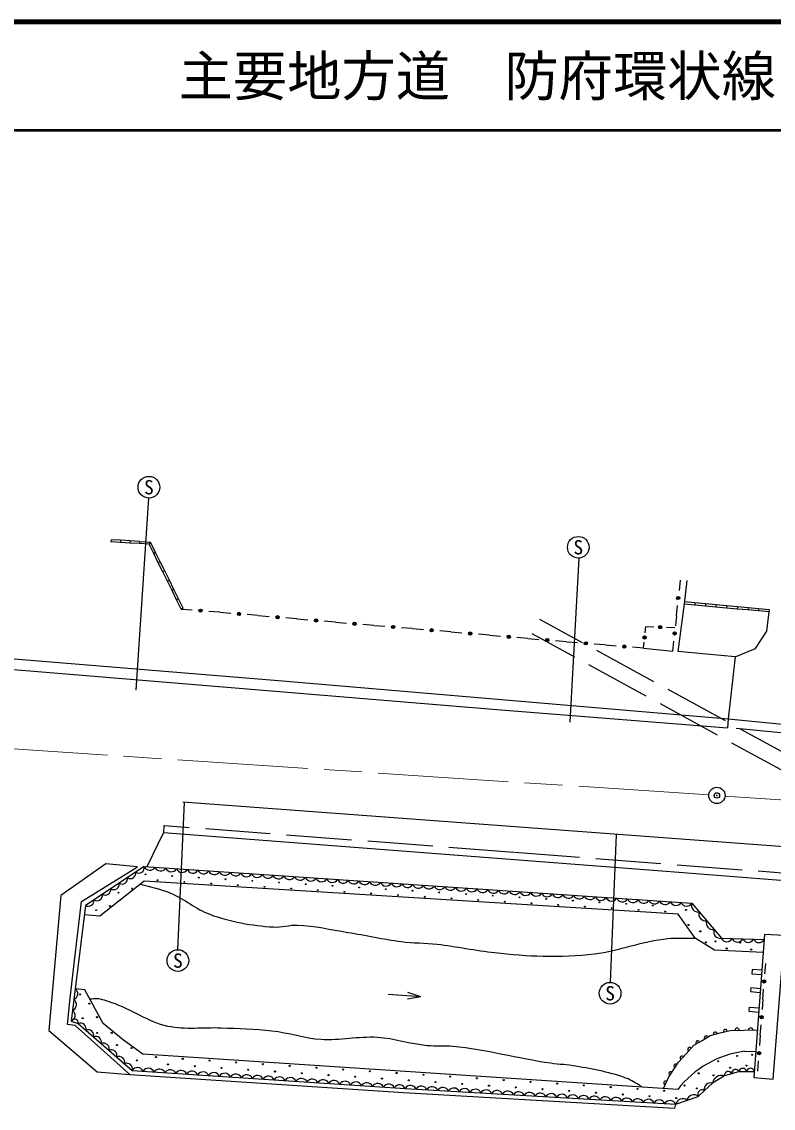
# Model space of a CAD drawing. Units: millimetres, scale not verified. Extents: x 40000 to 680000, y 20000 to 380000.
# Drawn here: x 202291 to 271496, y 279929 to 380000 of the extents above; entities that cross this region are included whole.
import ezdxf
from ezdxf.enums import TextEntityAlignment as Align

# ---------------------------------------------------------------- set-up
doc = ezdxf.new("R2010")
doc.units = ezdxf.units.MM
doc.header["$LTSCALE"] = 1000
doc.header["$PDMODE"] = 32
doc.header["$PDSIZE"] = 500
doc.linetypes.add('CHAIN', pattern=[18.5, 12, -1.5, 3.5, -1.5])
doc.linetypes.add('DASHED', pattern=[7.5, 6, -1.5])
for name, color, linetype, lineweight in [('M-BGD', 7, 'Continuous', 25), ('M-BGD-EXST', 7, 'Continuous', 25), ('M-BMK', 2, 'CHAIN', 13), ('M-BMK-SRVR', 3, 'Continuous', 25), ('M-TTL', 2, 'Continuous', 140), ('M-TTL-LINE', 7, 'Continuous', 50)]:
    doc.layers.add(name, color=color, linetype=linetype, lineweight=lineweight)
doc.layers.add('M-OTRS', color=6, linetype='Continuous')
doc.layers.add('M-TTL-TXT', color=7, linetype='Continuous')
doc.styles.add('ＭＳ ゴシック', font='')
doc.styles.get('ＭＳ ゴシック').set_extended_font_data('MS Gothic')

msp = doc.modelspace()

# ---------------------------------------------------------------- linework, layer by layer
at = {"layer": 'M-BGD'}
for p, q in [((210513, 332289), (210501, 332089)), ((211392, 332238), (210513, 332289)), ((211392, 332238), (211381, 332038)), ((212271, 332187), (211392, 332238)), ((211381, 332038), (210501, 332089)), ((212260, 331987), (211381, 332038)), ((212271, 332187), (212260, 331987)), ((213139, 331936), (212260, 331987)), ((213151, 332135), (212271, 332187)), ((213151, 332135), (213139, 331936)), ((214018, 331885), (213139, 331936)), ((213151, 332135), (214146, 332078)), ((214146, 332078), (214018, 331885)), ((214441, 331031), (214018, 331885)), ((214620, 331120), (214146, 332078)), ((214620, 331120), (214441, 331031)), ((214864, 330177), (214441, 331031)), ((215043, 330266), (214620, 331120)), ((215043, 330266), (214864, 330177)), ((215466, 329412), (215043, 330266)), ((215287, 329324), (214864, 330177)), ((215466, 329412), (215287, 329324)), ((215710, 328470), (215287, 329324)), ((215889, 328559), (215466, 329412)), ((215889, 328559), (215710, 328470)), ((216133, 327616), (215710, 328470)), ((216312, 327705), (215889, 328559)), ((262911, 328555), (262817, 327622)), ((263522, 328531), (263292, 326386)), ((216312, 327705), (216133, 327616)), ((216556, 326763), (216133, 327616)), ((216735, 326851), (216312, 327705)), ((216735, 326851), (216556, 326763)), ((216979, 325909), (216556, 326763)), ((217158, 325998), (216735, 326851)), ((263292, 326386), (262711, 322009)), ((264266, 326271), (263290, 326360)), ((264285, 326470), (263311, 326559)), ((264285, 326470), (264266, 326271)), ((265243, 326181), (264266, 326271)), ((265262, 326380), (264285, 326470)), ((265262, 326380), (265243, 326181)), ((266239, 326291), (265262, 326380)), ((266239, 326291), (266221, 326092)), ((267216, 326201), (266239, 326291)), ((217158, 325998), (216979, 325909)), ((216979, 325909), (217993, 325823)), ((220527, 325608), (219513, 325694)), ((220527, 325608), (221540, 325522)), ((224075, 325308), (223061, 325394)), ((224075, 325308), (225088, 325222)), ((262580, 325290), (262485, 324357)), ((262580, 325290), (262674, 326223)), ((266221, 326092), (265243, 326181)), ((267198, 326002), (266221, 326092)), ((267216, 326201), (267198, 326002)), ((268175, 325912), (267198, 326002)), ((268193, 326112), (267216, 326201)), ((268193, 326112), (268175, 325912)), ((269152, 325823), (268175, 325912)), ((269170, 326022), (268193, 326112)), ((269170, 326022), (269152, 325823)), ((270129, 325733), (269152, 325823)), ((270147, 325932), (269170, 326022)), ((270147, 325932), (270129, 325733)), ((271106, 325644), (270129, 325733)), ((271124, 325843), (270147, 325932)), ((271124, 325843), (271106, 325644)), ((227622, 325007), (226609, 325093)), ((227622, 325007), (228636, 324921)), ((231170, 324706), (230156, 324792)), ((231170, 324706), (232184, 324621)), ((234718, 324406), (233704, 324492)), ((234718, 324406), (235731, 324320)), ((259733, 324291), (259681, 323723)), ((259733, 324291), (260506, 324255)), ((170498, 323839), (226293, 319298)), ((238265, 324105), (237252, 324191)), ((238265, 324105), (239279, 324019)), ((241813, 323805), (240799, 323890)), ((241813, 323805), (242827, 323719)), ((245361, 323504), (244347, 323590)), ((245361, 323504), (246374, 323418)), ((248909, 323203), (247895, 323289)), ((262439, 324167), (261666, 324202)), ((248909, 323203), (249922, 323117)), ((252456, 322903), (251443, 322989)), ((252456, 322903), (253470, 322817)), ((256004, 322602), (254990, 322688)), ((256004, 322602), (257018, 322516)), ((259552, 322301), (258538, 322387)), ((259552, 322301), (259604, 322870)), ((259552, 322301), (262248, 322025)), ((262248, 322025), (262342, 322958)), ((194514, 320918), (246044, 316656)), ((226293, 319298), (267340, 315788)), ((246044, 316656), (267270, 314978)), ((267340, 315788), (267270, 314978)), ((291275, 302600), (217140, 308132)), ((215348, 305333), (213815, 302165)), ((215348, 305333), (261238, 301782)), ((210034, 302456), (205888, 299524)), ((212942, 302155), (210034, 302456)), ((207805, 298970), (212942, 302155)), ((213574, 302181), (208169, 298617)), ((213574, 302181), (263996, 298816)), ((261238, 301782), (290829, 299505)), ((213566, 300842), (209470, 297619)), ((262753, 297816), (213566, 300842)), ((205888, 299524), (204774, 287104)), ((208169, 298617), (206840, 287953)), ((207077, 292976), (207805, 298970)), ((263996, 298816), (266725, 295581)), ((209470, 297619), (208062, 297755)), ((264304, 295581), (262753, 297816)), ((266072, 294497), (264304, 295581)), ((266725, 295581), (270666, 295469)), ((270700, 295923), (269706, 282765)), ((272540, 295832), (270700, 295923)), ((271481, 282612), (272540, 295832)), ((270576, 294288), (266072, 294497)), ((270770, 293263), (270703, 292319)), ((206738, 290064), (207077, 292976)), ((269543, 292704), (269514, 292325)), ((269514, 292325), (270423, 292257)), ((270451, 292636), (269543, 292704)), ((208108, 290840), (207212, 290938)), ((209787, 287739), (208108, 290840)), ((239029, 290185), (236039, 290419)), ((239029, 290185), (237856, 290578)), ((269417, 291041), (269389, 290671)), ((269389, 290671), (270298, 290602)), ((269417, 291041), (270326, 290972)), ((270537, 289959), (270603, 290903)), ((206507, 287650), (206738, 290064)), ((239029, 290185), (237810, 289980)), ((269282, 289248), (269252, 288860)), ((269282, 289248), (270190, 289179)), ((270537, 289959), (270470, 289016)), ((269252, 288860), (270161, 288791)), ((207198, 287556), (206507, 287650)), ((206840, 287953), (207489, 287729)), ((212239, 283034), (207198, 287556)), ((207489, 287729), (212461, 283411)), ((211677, 286198), (209787, 287739)), ((270304, 286656), (270371, 287600)), ((204774, 287104), (209234, 283296)), ((264934, 286185), (265700, 286641)), ((265700, 286641), (266621, 286873)), ((266621, 286873), (267542, 287105)), ((267542, 287105), (268789, 287124)), ((268789, 287124), (270036, 287142)), ((270304, 286656), (270237, 285712)), ((213432, 284925), (211677, 286198)), ((263464, 284947), (264169, 285728)), ((264169, 285728), (264934, 286185)), ((262694, 281665), (213432, 284925)), ((262760, 284165), (263464, 284947)), ((268854, 285180), (269887, 285167)), ((270071, 283352), (270138, 284296)), ((209234, 283296), (212239, 283034)), ((212461, 283411), (237603, 281756)), ((261847, 282773), (262304, 283469)), ((262304, 283469), (262760, 284165)), ((268341, 283306), (267673, 283113)), ((268341, 283306), (269747, 283310)), ((212239, 283034), (237438, 281386)), ((261382, 281752), (261847, 282773)), ((265902, 282231), (265159, 281566)), ((267006, 282920), (265902, 282231)), ((267673, 283113), (267006, 282920)), ((269706, 282765), (271481, 282612)), ((237438, 281386), (262432, 279929)), ((237603, 281756), (262511, 280308)), ((265159, 281566), (264594, 281028)), ((262432, 279929), (262511, 280308)), ((262511, 280308), (264594, 281028))]:
    msp.add_line(p, q, dxfattribs=at)
at = {"layer": 'M-BGD', "linetype": 'DASHED'}
for p, q in [((270916, 323879), (271106, 325644)), ((306575, 294019), (250006, 324944)), ((305856, 292703), (249287, 323628)), ((269869, 322270), (270916, 323879)), ((267989, 321514), (269869, 322270)), ((267989, 321514), (262711, 322009)), ((267989, 321514), (267340, 315788)), ((267340, 315788), (289115, 313642)), ((288994, 312932), (267270, 314978)), ((215377, 305946), (215348, 305333)), ((215439, 305937), (215377, 305946)), ((247617, 303494), (215439, 305937)), ((298530, 299550), (247617, 303494))]:
    msp.add_line(p, q, dxfattribs=at)
at = {"layer": 'M-BGD'}
for centre, radius in [((262746, 326923), 150), ((262746, 326923), 99), ((262746, 326923), 49), ((218753, 325759), 150), ((218753, 325759), 99), ((218753, 325759), 49), ((222301, 325458), 150), ((222301, 325458), 99), ((222301, 325458), 49), ((225848, 325157), 150), ((225848, 325157), 99), ((225848, 325157), 49), ((229396, 324857), 150), ((229396, 324857), 99), ((229396, 324857), 49), ((232944, 324556), 150), ((232944, 324556), 99), ((232944, 324556), 49), ((236492, 324256), 150), ((236492, 324256), 99), ((236492, 324256), 49), ((261086, 324229), 150), ((261086, 324229), 99), ((261086, 324229), 49), ((240039, 323955), 150), ((240039, 323955), 99), ((240039, 323955), 49), ((243587, 323654), 150), ((243587, 323654), 99), ((243587, 323654), 49), ((247135, 323354), 150), ((247135, 323354), 99), ((247135, 323354), 49), ((259643, 323296), 150), ((259643, 323296), 99), ((259643, 323296), 49), ((262414, 323658), 150), ((262414, 323658), 99), ((262414, 323658), 49), ((250682, 323053), 150), ((250682, 323053), 99), ((250682, 323053), 49), ((254230, 322752), 150), ((254230, 322752), 99), ((254230, 322752), 49), ((257778, 322452), 150), ((257778, 322452), 99), ((257778, 322452), 49), ((213687, 301476), 39.2), ((216146, 301324), 39.2), ((214805, 300926), 40), ((217264, 300775), 40), ((218606, 301173), 39.2), ((219724, 300623), 40), ((221065, 301022), 39.2), ((222183, 300472), 40), ((223524, 300870), 39.2), ((224643, 300321), 40), ((225984, 300719), 39.2), ((228443, 300568), 39.2), ((230902, 300417), 39.2), ((233362, 300265), 39.2), ((211190, 299787), 39.2), ((212443, 300162), 40), ((227102, 300169), 40), ((229561, 300018), 40), ((232021, 299867), 40), ((234480, 299716), 40), ((235821, 300114), 39.2), ((236939, 299564), 40), ((238280, 299963), 39.2), ((239399, 299413), 40), ((240740, 299811), 39.2), ((241858, 299262), 40), ((243199, 299660), 39.2), ((245659, 299509), 39.2), ((248118, 299358), 39.2), ((250577, 299206), 39.2), ((209143, 298176), 39.2), ((210395, 298550), 40), ((244317, 299110), 40), ((246777, 298959), 40), ((249236, 298808), 40), ((251696, 298657), 40), ((253037, 299055), 39.2), ((254155, 298505), 40), ((255496, 298904), 39.2), ((256614, 298354), 40), ((257955, 298752), 39.2), ((259074, 298203), 40), ((260415, 298601), 39.2), ((263462, 298198), 49), ((261533, 298051), 40), ((263693, 296812), 50), ((264781, 296227), 49), ((265293, 295209), 50), ((266184, 295292), 49), ((268436, 295188), 49), ((267207, 294644), 50), ((269460, 294540), 50), ((270653, 291611), 150), ((270653, 291611), 99), ((270653, 291611), 49), ((207673, 290416), 50), ((208517, 289572), 50), ((207898, 288220), 50), ((209221, 288319), 50), ((270420, 288308), 150), ((270420, 288308), 99), ((270420, 288308), 49), ((209235, 286869), 50), ((210576, 286877), 50), ((211060, 285746), 49), ((212399, 285470), 50), ((212883, 284339), 49), ((214651, 284644), 50), ((217114, 284481), 50), ((219577, 284318), 50), ((222040, 284155), 50), ((266415, 284257), 50), ((268175, 284752), 50), ((269549, 284860), 50), ((270188, 285004), 150), ((270188, 285004), 99), ((270188, 285004), 49), ((215761, 283969), 49), ((218224, 283806), 49), ((220687, 283643), 49), ((223150, 283480), 49), ((224503, 283992), 50), ((225613, 283317), 49), ((226966, 283829), 50), ((228076, 283154), 49), ((229429, 283666), 50), ((231892, 283503), 50), ((234355, 283340), 50), ((236818, 283177), 50), ((267522, 283664), 50), ((269025, 283862), 50), ((230539, 282991), 49), ((233002, 282828), 49), ((235465, 282665), 49), ((237928, 282502), 49), ((239281, 283014), 50), ((240391, 282339), 49), ((241745, 282851), 50), ((242854, 282176), 49), ((244208, 282688), 50), ((246671, 282525), 50), ((249134, 282362), 50), ((251597, 282199), 50), ((264626, 283150), 50), ((266000, 282963), 50), ((245317, 282013), 49), ((247780, 281850), 49), ((250244, 281687), 49), ((252707, 281524), 49), ((254060, 282036), 50), ((255170, 281361), 49), ((256523, 281873), 50), ((257633, 281198), 49), ((258986, 281710), 50), ((261449, 281547), 50), ((263312, 282024), 50), ((264468, 281757), 50), ((260096, 281035), 49), ((262559, 280872), 49)]:
    msp.add_circle(centre, radius, dxfattribs=at)
for centre, radius, start, end in [((212302, 301589), 506, 237.45764, 9.35513), ((213074, 302099), 506, 237.45954, 9.35494), ((214085, 302406), 559, 203.78906, 328.57372), ((215074, 302340), 559, 203.79094, 328.57307), ((216063, 302274), 559, 203.78906, 328.57372), ((217051, 302209), 559, 203.78955, 328.5733), ((218040, 302143), 559, 203.79044, 328.57348), ((219029, 302077), 559, 203.78955, 328.5733), ((220017, 302011), 559, 203.78875, 328.57517), ((221006, 301945), 559, 203.78955, 328.5733), ((221995, 301879), 559, 203.78906, 328.57372), ((222983, 301813), 559, 203.79094, 328.57307), ((223972, 301747), 559, 203.78906, 328.57372), ((224961, 301681), 559, 203.78955, 328.5733), ((225949, 301615), 559, 203.79044, 328.57348), ((226938, 301549), 559, 203.78955, 328.5733), ((227927, 301483), 559, 203.78906, 328.57372), ((210758, 300571), 506, 237.45799, 9.35546), ((211530, 301080), 506, 237.45954, 9.35494), ((228915, 301417), 559, 203.79094, 328.57307), ((229904, 301351), 559, 203.78894, 328.57383), ((230893, 301285), 559, 203.78875, 328.57517), ((231881, 301219), 559, 203.78955, 328.5733), ((232870, 301153), 559, 203.78906, 328.57372), ((233859, 301087), 559, 203.79094, 328.57307), ((234847, 301021), 559, 203.78906, 328.57372), ((235836, 300955), 559, 203.78955, 328.5733), ((236825, 300889), 559, 203.79044, 328.57348), ((237813, 300823), 559, 203.78955, 328.5733), ((238802, 300757), 559, 203.78875, 328.57517), ((239791, 300691), 559, 203.78955, 328.5733), ((240779, 300625), 559, 203.78906, 328.57372), ((241768, 300559), 559, 203.79094, 328.57307), ((242757, 300493), 559, 203.78906, 328.57372), ((209214, 299553), 506, 237.4586, 9.35417), ((209986, 300062), 506, 237.45809, 9.35639), ((243746, 300427), 559, 203.78955, 328.5733), ((244734, 300361), 559, 203.79044, 328.57348), ((245723, 300295), 559, 203.78955, 328.5733), ((246712, 300229), 559, 203.78894, 328.57383), ((247700, 300163), 559, 203.79094, 328.57307), ((248689, 300097), 559, 203.78894, 328.57383), ((249678, 300031), 559, 203.78875, 328.57517), ((250666, 299965), 559, 203.78955, 328.5733), ((251655, 299899), 559, 203.78906, 328.57372), ((252644, 299833), 559, 203.79094, 328.57307), ((253632, 299767), 559, 203.78906, 328.57372), ((254621, 299701), 559, 203.78955, 328.5733), ((255610, 299635), 559, 203.79044, 328.57348), ((256598, 299569), 559, 203.78955, 328.5733), ((257587, 299503), 559, 203.78906, 328.57372), ((208442, 299043), 506, 237.45809, 9.35639), ((258576, 299437), 559, 203.79094, 328.57307), ((259564, 299371), 559, 203.78906, 328.57372), ((260553, 299305), 559, 203.78925, 328.57476), ((261542, 299239), 559, 203.78906, 328.57372), ((262530, 299173), 559, 203.78955, 328.5733), ((263519, 299107), 559, 203.79044, 328.57348), ((264579, 298615), 616, 161.03063, 279.26825), ((265261, 297807), 616, 161.03009, 279.26949), ((265943, 296998), 616, 161.03009, 279.26949), ((266625, 296189), 616, 161.03063, 279.26825), ((267224, 295822), 555, 205.71242, 331.03644), ((268210, 295794), 555, 205.71237, 331.03649), ((269195, 295766), 555, 205.71045, 331.03722), ((270180, 295738), 555, 205.71237, 331.03649), ((206883, 290474), 569, 291.10362, 54.67951), ((206759, 289479), 569, 291.10328, 54.67858), ((206635, 288484), 569, 291.10342, 54.67972), ((207149, 287797), 346, 348.68584, 153.27214), ((207700, 287256), 519, 343.97512, 114.08144), ((268166, 287107), 208, 3.06267, 178.62124), ((269413, 287125), 208, 3.06267, 178.62124), ((208411, 286639), 519, 343.9765, 114.08085), ((209121, 286022), 519, 343.97512, 114.08144), ((265295, 286451), 155, 14.02171, 227.56463), ((266152, 286794), 163, 0.85484, 207.4442), ((267072, 287026), 163, 0.85484, 207.4442), ((209832, 285405), 519, 343.97456, 114.08291), ((210542, 284788), 519, 343.97512, 114.08144), ((263799, 285353), 177, 40.45032, 235.51039), ((264529, 285995), 155, 14.02171, 227.56463), ((211252, 284171), 519, 343.97536, 114.08199), ((270055, 275919), 9338, 97.38838, 142.02561), ((263095, 284572), 177, 40.45166, 235.51123), ((211963, 283554), 519, 343.97512, 114.08144), ((212946, 283105), 573, 24.69854, 147.76786), ((213952, 283039), 573, 24.69913, 147.76734), ((214958, 282973), 573, 24.70032, 147.76607), ((215963, 282907), 573, 24.70021, 147.76618), ((216969, 282840), 573, 24.7008, 147.76566), ((217975, 282774), 573, 24.70032, 147.76607), ((218980, 282708), 573, 24.69895, 147.76631), ((219986, 282642), 573, 24.69913, 147.76734), ((262032, 283149), 148, 36.26169, 257.24452), ((262489, 283846), 148, 36.26169, 257.24452), ((267354, 282967), 351, 24.55853, 187.72389), ((268022, 283160), 351, 24.55661, 187.72424), ((268693, 283251), 356, 9.18389, 171.14386), ((269396, 283253), 356, 9.18565, 171.14373), ((220991, 282576), 573, 24.69865, 147.76775), ((221997, 282509), 573, 24.69865, 147.76775), ((223003, 282443), 573, 24.69913, 147.76734), ((224008, 282377), 573, 24.69865, 147.76775), ((225014, 282311), 573, 24.69865, 147.76775), ((226020, 282245), 573, 24.69854, 147.76786), ((227025, 282178), 573, 24.69913, 147.76734), ((228031, 282112), 573, 24.70032, 147.76607), ((229037, 282046), 573, 24.70021, 147.76618), ((230042, 281980), 573, 24.7008, 147.76566), ((231048, 281914), 573, 24.69895, 147.76631), ((232054, 281847), 573, 24.69854, 147.76786), ((233059, 281781), 573, 24.69913, 147.76734), ((234065, 281715), 573, 24.69865, 147.76775), ((235071, 281649), 573, 24.69854, 147.76786), ((261603, 282267), 187, 61.65585, 249.35176), ((265707, 281701), 565, 69.77317, 193.86726), ((266748, 282104), 855, 72.44449, 171.49297), ((236076, 281583), 573, 24.69913, 147.76734), ((237082, 281516), 573, 24.69865, 147.76775), ((238086, 281462), 565, 24.64557, 148.70268), ((239082, 281404), 565, 24.64637, 148.70297), ((240078, 281346), 565, 24.64726, 148.701), ((241075, 281289), 565, 24.64498, 148.70321), ((242071, 281231), 565, 24.64686, 148.70254), ((243067, 281173), 565, 24.64726, 148.701), ((244064, 281115), 565, 24.64498, 148.70321), ((245060, 281057), 565, 24.64696, 148.70245), ((246056, 280999), 565, 24.64667, 148.70152), ((247053, 280941), 565, 24.64547, 148.70278), ((248049, 280883), 565, 24.64696, 148.70245), ((249045, 280825), 565, 24.64667, 148.70152), ((250042, 280768), 565, 24.64726, 148.701), ((251038, 280710), 565, 24.64498, 148.70321), ((252034, 280652), 565, 24.64686, 148.70254), ((264947, 281222), 403, 58.39253, 208.75946), ((253031, 280594), 565, 24.64726, 148.701), ((254027, 280536), 565, 24.64498, 148.70321), ((255023, 280478), 565, 24.64696, 148.70245), ((256020, 280420), 565, 24.64667, 148.70152), ((257016, 280362), 565, 24.64547, 148.70278), ((258012, 280304), 565, 24.64696, 148.70245), ((259009, 280246), 565, 24.64667, 148.70152), ((260005, 280189), 565, 24.64557, 148.70268), ((261001, 280131), 565, 24.64637, 148.70297), ((261998, 280073), 565, 24.64716, 148.7011), ((263148, 280152), 656, 51.93135, 166.206), ((264190, 280512), 656, 51.92996, 166.20641)]:
    msp.add_arc(centre, radius, start, end, dxfattribs=at)
for points, knots in [([(213233, 300580), (214156, 300304), (215112, 300121), (216001, 299751), (217264, 299225), (218321, 298256), (219608, 297791), (221480, 297114), (223479, 296743), (225467, 296626), (226209, 296583), (226947, 296827), (227690, 296803), (229246, 296752), (230775, 296376), (232313, 296132), (233952, 295872), (235572, 295488), (237219, 295285), (238319, 295149), (239434, 295159), (240536, 295038), (242320, 294842), (244080, 294455), (245865, 294262), (247342, 294101), (248826, 293964), (250312, 293944), (251889, 293923), (253475, 293958), (255041, 294156), (257318, 294443), (259499, 295325), (261781, 295567), (262618, 295656), (263463, 295576), (264304, 295581)], [0, 0, 0, 0, 1, 1, 1, 2, 2, 2, 3, 3, 3, 4, 4, 4, 5, 5, 5, 6, 6, 6, 7, 7, 7, 8, 8, 8, 9, 9, 9, 10, 10, 10, 11, 11, 11, 12, 12, 12, 12]), ([(259440, 281880), (259001, 282130), (258593, 282444), (258124, 282630), (256593, 283240), (254944, 283515), (253321, 283805), (252557, 283942), (251776, 283960), (251008, 284070), (247998, 284502), (245044, 285321), (242019, 285623), (241229, 285702), (240429, 285614), (239639, 285689), (238083, 285838), (236572, 286352), (235012, 286449), (233296, 286556), (231573, 286135), (229857, 286251), (228328, 286354), (226851, 286868), (225329, 287044), (223784, 287223), (222224, 287238), (220669, 287309), (219029, 287383), (217349, 287120), (215745, 287474), (213923, 287875), (212356, 289054), (210590, 289655), (210137, 289809), (209678, 289973), (209202, 290019), (208993, 290038), (208784, 289991), (208575, 289977)], [0, 0, 0, 0, 1, 1, 1, 2, 2, 2, 3, 3, 3, 4, 4, 4, 5, 5, 5, 6, 6, 6, 7, 7, 7, 8, 8, 8, 9, 9, 9, 10, 10, 10, 11, 11, 11, 12, 12, 12, 13, 13, 13, 13])]:
    msp.add_open_spline(points, degree=3, knots=knots, dxfattribs=at)
at = {"layer": 'M-BGD-EXST'}
for p, q in [((212844, 318450), (213981, 336123)), ((253584, 330595), (252749, 315491)), ((217250, 308123), (216640, 294536)), ((256499, 291530), (257048, 305154))]:
    msp.add_line(p, q, dxfattribs=at)
for centre in [(214004, 337129), (253544, 331594), (216672, 293527), (256470, 290519)]:
    msp.add_circle(centre, 1000, dxfattribs=at)
at = {"layer": 'M-BMK'}
for p, q in [((265553, 308788), (167166, 315295)), ((365347, 301868), (267050, 308687))]:
    msp.add_line(p, q, dxfattribs=at)
at = {"layer": 'M-BMK-SRVR'}
msp.add_circle((266302, 308739), 750, dxfattribs=at)
at = {"layer": 'M-OTRS'}
msp.add_point((266302, 308739), dxfattribs=at)
at = {"layer": 'M-TTL'}
msp.add_line((680000, 380000), (40000, 380000), dxfattribs=at)
at = {"layer": 'M-TTL-LINE'}
msp.add_line((40000, 370000), (680000, 370000), dxfattribs=at)

# ---------------------------------------------------------------- texts
at = {"layer": 'M-BGD-EXST', "style": 'ＭＳ ゴシック'}
for p in [(214004, 337129), (253544, 331594), (216672, 293527), (256470, 290519)]:
    msp.add_text('S', height=1320, dxfattribs=at).set_placement(p, align=Align.MIDDLE_CENTER)
at = {"layer": 'M-TTL-TXT', "style": 'ＭＳ ゴシック'}
msp.add_text('主要地方道\u3000防府環状線', height=3666, dxfattribs=at).set_placement((216734, 375000), align=Align.MIDDLE_LEFT)

doc.saveas('drawing.dxf')
